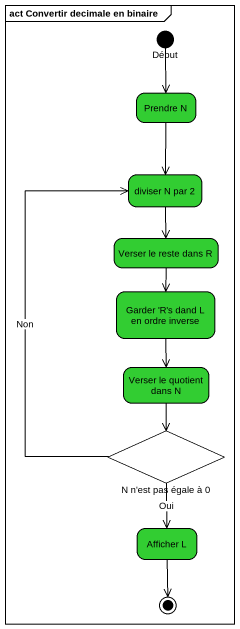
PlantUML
@startuml
mainframe act Convertir decimale en binaire
hide empty description
state Début <<start>>
state "Prendre N" as Prendre_N #32CD32
state "diviser N par 2" as diviser_N_par_2 #32CD32
state "Verser le reste dans R" as Verser_le_reste_dans_R #32CD32
state "Garder 'R's dand L en ordre inverse" as Garder_R_s_dand_L_en_ordre #32CD32
state "Verser le quotient dans N" as Verser_le_quotient_dans_N #32CD32
state "N n'est pas égale à 0" as N_n_est_pas_égale_à_0 <<choice>> #FFFF00
state "Afficher L" as Afficher_L #32CD32
Début --> Prendre_N
Prendre_N --> diviser_N_par_2
diviser_N_par_2 --> Verser_le_reste_dans_R
Verser_le_reste_dans_R --> Garder_R_s_dand_L_en_ordre
Garder_R_s_dand_L_en_ordre --> Verser_le_quotient_dans_N
Verser_le_quotient_dans_N --> N_n_est_pas_égale_à_0
N_n_est_pas_égale_à_0 -up-> diviser_N_par_2 : Non
N_n_est_pas_égale_à_0 --> Afficher_L : Oui
Afficher_L --> [*]
@enduml
